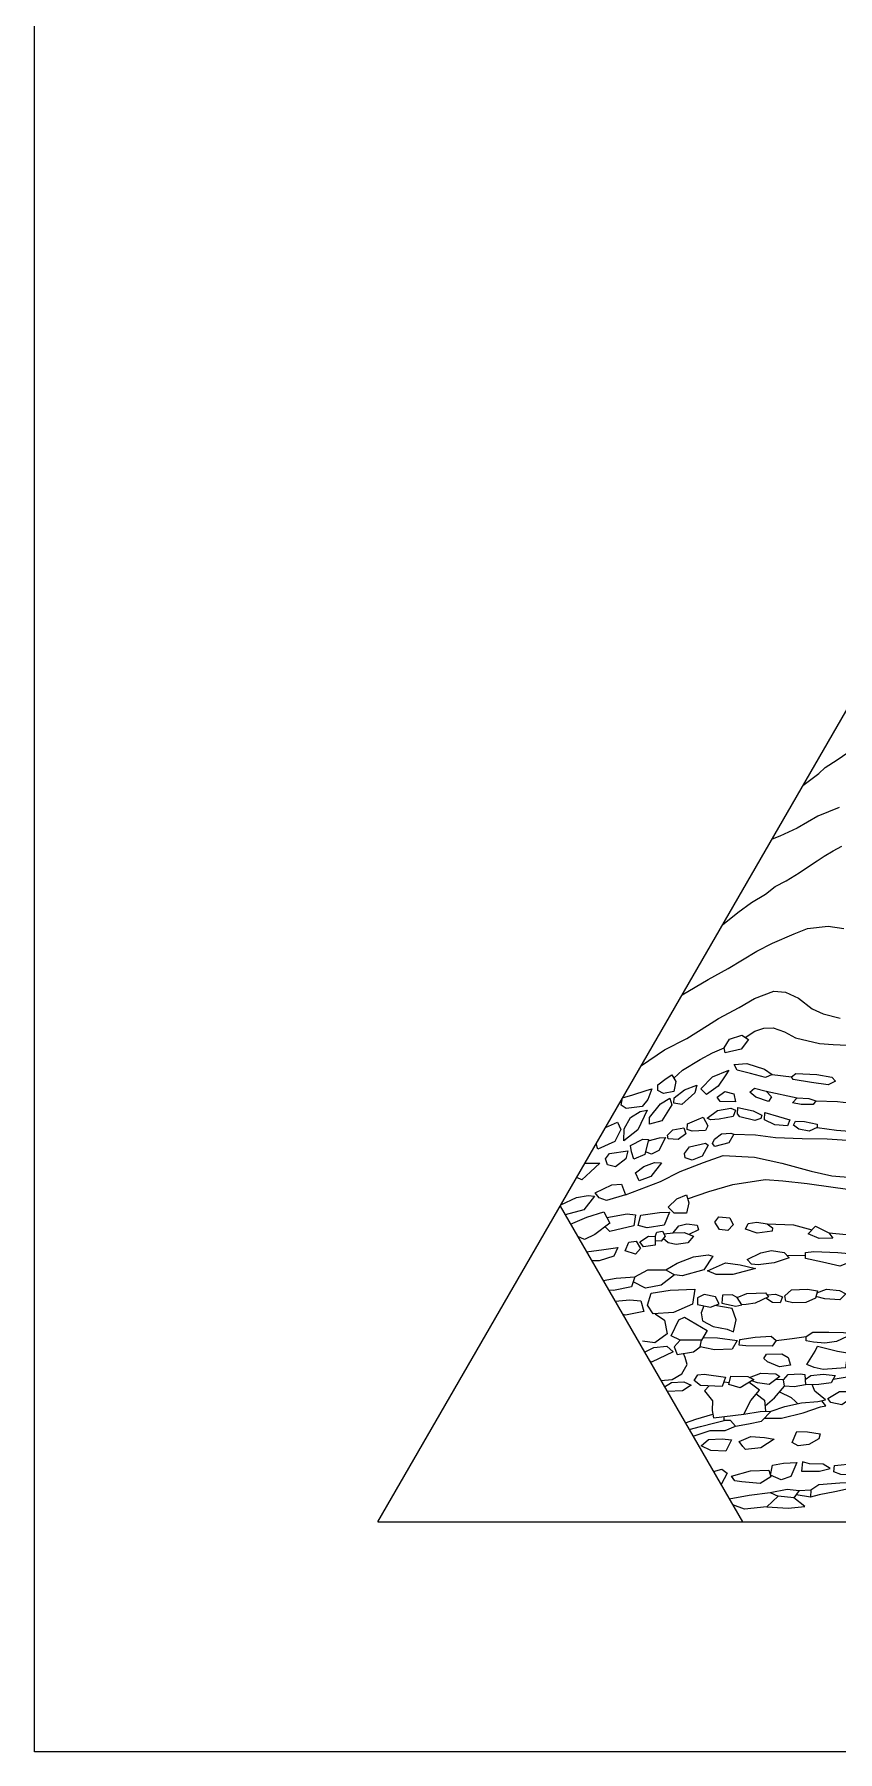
# Model space of a CAD drawing. Header units: millimetres. Extents: x 39 to 1913, y -1214 to 273.
# Drawn here: x 863.8 to 940.9, y -333.5 to -168.6 of the extents above; entities that cross this region are included whole.
import ezdxf

# ---------------------------------------------------------------- set-up
doc = ezdxf.new("R2010")
doc.units = ezdxf.units.MM
picture_1 = doc.add_image_def('image6.jpeg', size_in_pixel=(4032, 3024))

msp = doc.modelspace()

# ---------------------------------------------------------------- linework, layer by layer
at = {"color": 7, "true_color": 0xd6f5ff}
for points in [[(896.76, -311.43), (1011.76, -112.25)], [(937.56, -240.76), (939.1, -239.6), (939.69, -239.01), (940.83, -238.27), (941.88, -237.59)], [(941.02, -242.87), (938.99, -243.69), (937, -244.85), (935.34, -245.61), (934.6, -245.9)], [(929.84, -254.13), (931.3, -252.95), (932.62, -251.98), (933.97, -251.17), (934.89, -250.44), (935.94, -249.89), (937.21, -249.14), (938.09, -248.52), (938.94, -247.98), (939.6, -247.53), (940.46, -247.03), (941.28, -246.56)], [(925.96, -260.85), (928.47, -259.36), (930.39, -258.33), (933.12, -256.64), (934.65, -255.87), (936.72, -254.99), (937.99, -254.46), (939.98, -254.26), (941.48, -254.46)], [(922.05, -267.62), (924.26, -266.12), (926.4, -265.04), (928.41, -263.78), (929.44, -263.13), (931.43, -262.07), (932.91, -261.21), (934.75, -260.48), (935.88, -260.58), (937.12, -261.16), (938.43, -262.19), (939.51, -262.67), (941.12, -263.1)], [(930, -265.93), (930.52, -265.11), (931.7, -264.73), (932.33, -265.13), (931.63, -266.06), (930.08, -266.42), (930, -265.93)], [(932.01, -264.93), (932.95, -264.32), (933.79, -264.04), (934.71, -264.02), (935.78, -264.4), (936.85, -264.96), (939.14, -265.52), (940.45, -265.62), (942.49, -265.7)], [(925.16, -268.84), (926.01, -268.09), (927.7, -267.05), (928.87, -266.41), (930, -265.93)], [(923.64, -269.5), (924.44, -268.87), (924.96, -268.54), (925.35, -269.15), (925.15, -270.13), (924.18, -270.33), (923.64, -270.02), (923.64, -269.5)], [(927.77, -269.87), (928.87, -268.71), (930.43, -268.09), (930.09, -268.63), (929.41, -269.62), (928.31, -270.41), (927.77, -269.87)], [(930.95, -267.54), (932.17, -267.45), (933.87, -267.99), (934.61, -268.49), (933.98, -268.79), (932.54, -268.4), (931.25, -268.07), (930.95, -267.54)], [(934.61, -268.49), (936.45, -268.72)], [(936.88, -268.41), (938.9, -268.48), (940.34, -268.75), (940.67, -269.13), (939.97, -269.5), (938.39, -269.26), (936.62, -268.98), (936.45, -268.72), (936.88, -268.41)], [(920.25, -270.74), (921.24, -270.45), (922.52, -270.02), (923.06, -269.86), (922.68, -270.89), (922.14, -271.55), (920.6, -271.77), (920.11, -271.43), (920.25, -270.74)], [(925.19, -270.74), (926.19, -269.98), (927.38, -269.51), (927.17, -270.26), (925.94, -271.37), (925.18, -271.25), (925.19, -270.74)], [(929.31, -270.68), (930.05, -270.13), (930.94, -270.34), (931.07, -271.12), (929.62, -271.1), (929.31, -270.68)], [(932.92, -269.79), (934.03, -270.09), (934.55, -270.65), (934.25, -271.08), (933.05, -270.66), (932.47, -270.2), (932.92, -269.79)], [(934.03, -270.09), (936.99, -270.73)], [(920.4, -273.7), (920.99, -272.63), (921.92, -272.03), (922.62, -271.93), (921.71, -273.79), (920.37, -274.86), (920.4, -273.7)], [(922.84, -272.63), (923.88, -271.31), (924.78, -270.77), (924.96, -271.41), (924, -272.93), (922.82, -273.26), (922.84, -272.63)], [(928.37, -272.68), (929.35, -271.94), (930.64, -271.73), (931.1, -271.92), (930.87, -272.51), (929.52, -272.77), (928.67, -272.83), (928.37, -272.68)], [(931.3, -271.65), (932.79, -271.97), (933.62, -272.41), (933.51, -272.71), (932.94, -272.91), (931.5, -272.56), (931.27, -272.26), (931.3, -271.65)], [(936.99, -270.73), (938.11, -270.81), (938.81, -271.01), (938.55, -271.37), (937.4, -271.38), (936.55, -271.2), (936.99, -270.73)], [(938.81, -271.01), (940.88, -271.08), (942.5, -271.29), (943.68, -271.26)], [(918.61, -273.59), (919.77, -273.07), (920.08, -273.77), (919.51, -274.94), (917.88, -275.65), (917.7, -275.16)], [(924.57, -274.31), (925.07, -273.82), (926.13, -273.62), (926.32, -274.2), (925.57, -274.72), (924.61, -274.68), (924.57, -274.31)], [(926.46, -273.78), (926.47, -273.23), (927.37, -272.85), (927.99, -272.59), (928.44, -273.42), (928.22, -273.86), (926.93, -273.92), (926.46, -273.78)], [(933.89, -272.13), (935.21, -272.51), (936.31, -272.83), (936.09, -273.43), (934.86, -273.32), (933.88, -272.86), (933.89, -272.13)], [(936.86, -272.96), (937.72, -273.02), (938.93, -273.25), (938.94, -273.57), (938.17, -273.92), (937.15, -273.74), (936.66, -273.36), (936.86, -272.96)], [(938.94, -273.57), (940.79, -273.85), (943.68, -274.06), (946.96, -274.18), (949.95, -274.11), (952.42, -273.92), (954.24, -273.46)], [(921.01, -275.31), (922.18, -274.7), (922.74, -274.73), (922.37, -276.17), (921.34, -276.61), (921.11, -275.91), (921.01, -275.31)], [(922.7, -274.86), (923.78, -274.56), (924.36, -274.55), (923.71, -275.8), (923.03, -276.13), (922.43, -275.93)], [(926.18, -276.09), (926.66, -275.45), (928.21, -275.08), (928.47, -275.27), (927.88, -276.34), (926.94, -276.73), (926.25, -276.48), (926.18, -276.09)], [(929.08, -274.69), (929.75, -274.18), (930.64, -274.12), (930.92, -274.23), (930.46, -275.04), (929.1, -275.4), (928.89, -275.13), (929.08, -274.69)], [(930.92, -274.23), (932.99, -274.28), (934.93, -274.55), (937.5, -274.63), (939.87, -274.67), (944.17, -274.97), (946.08, -275.13), (948.59, -275.5), (950.72, -275.93), (952.87, -276.16), (954.47, -276.25)], [(916.63, -277.02), (918.06, -276.99), (917.17, -277.84), (916.33, -278.59), (915.84, -278.38)], [(918.8, -277.16), (918.61, -276.58), (918.98, -276.08), (920.75, -275.82), (920.56, -276.59), (919.58, -277.35), (918.8, -277.16)], [(920.51, -280.03), (923.88, -278.76), (925.77, -277.79), (928.01, -276.94), (929.9, -276.27), (932.91, -276.42), (935.52, -277), (938.34, -277.76), (940.32, -278.22), (943.85, -278.52), (946.6, -278.81), (949.83, -279.05), (953.18, -279.12)], [(921.5, -277.94), (922.27, -277.34), (923.3, -276.94), (923.97, -276.98), (922.96, -278.28), (921.84, -278.71), (921.5, -277.94)], [(926.49, -280.42), (928.54, -279.71), (930.83, -279.06), (933.94, -278.58), (935.64, -278.71), (937.95, -278.96), (940.47, -279.3), (943, -279.65)], [(914.32, -281.02), (915.83, -280.31), (916.93, -280.11), (917.56, -280.18), (916.52, -281.48), (914.75, -281.97)], [(917.61, -279.84), (919.23, -279.08), (920.15, -279.03), (920.51, -280.03), (918.69, -280.59), (918, -280.34), (917.61, -279.84)], [(924.61, -281.22), (925.45, -280.43), (926.39, -280.03), (926.59, -280.81), (926.38, -281.8), (925.19, -281.8), (924.61, -281.22)], [(914.26, -281.12), (931.76, -311.43)], [(915.26, -282.85), (916.8, -282.18), (918.46, -281.68), (919.01, -282.77), (917.58, -283.85), (916.58, -284.34)], [(918.73, -282.22), (920.67, -281.87), (921.47, -281.98), (921.34, -283.01), (919.03, -283.57), (918.56, -283.11)], [(922, -282.01), (923.8, -281.75), (924.74, -281.72), (924.24, -282.97), (922.59, -283.22), (921.74, -282.99), (922, -282.01)], [(923.36, -284.06), (923.52, -283.62), (924.08, -283.54), (924.33, -284.02), (923.96, -284.48), (923.37, -284.46)], [(925.1, -283.69), (925.64, -283.01), (926.41, -282.82), (927.42, -282.97), (927.53, -283.4), (926.59, -283.85)], [(929.56, -283.38), (929.09, -282.68), (929.5, -282.16), (930.54, -282.25), (930.86, -282.91), (930.35, -283.48), (929.56, -283.38)], [(933.13, -282.68), (934.13, -282.84), (934.64, -283.22), (934.6, -283.52), (933.15, -283.72), (932.04, -283.33), (932.29, -282.8), (933.13, -282.68)], [(934.13, -282.84), (936.64, -282.93), (938.41, -283.42)], [(938.75, -283.05), (940.03, -283.71), (940.44, -284.22), (939.11, -284.24), (938.07, -283.8), (938.75, -283.05)], [(916.58, -284.34), (915.94, -284.04)], [(916.79, -285.51), (918.46, -285.31), (919.79, -285.1), (919.4, -285.93), (918, -286.39), (917.3, -286.39)], [(920.49, -285.42), (920.84, -284.59), (921.56, -284.51), (921.96, -285.2), (921.49, -285.74), (920.49, -285.42)], [(921.89, -284.56), (922.74, -284.03), (923.36, -284.06), (923.38, -284.87), (922.25, -285.05), (921.89, -284.56)], [(924.21, -283.78), (925.1, -283.69), (926.15, -283.67), (927.04, -284.03), (926.5, -284.67), (925.39, -284.8), (924.61, -284.66), (924.15, -284.25)], [(940.03, -283.71), (943.44, -284.03)], [(924.4, -287.24), (925.48, -286.61), (927.05, -285.99), (928.47, -285.82), (928.91, -285.95), (928.06, -287.25), (925.98, -287.82), (925.23, -287.72)], [(928.41, -287.33), (930.11, -286.58), (931.54, -286.78), (933, -287.11), (930.84, -287.71), (929.23, -287.68), (928.41, -287.33)], [(932.2, -286.24), (933.51, -285.6), (934.55, -285.4), (935.75, -285.57), (936.25, -286.1), (934.79, -286.56), (933.27, -286.77), (932.62, -286.71), (932.2, -286.24)], [(936, -285.83), (937.82, -285.87)], [(938.61, -285.49), (940.91, -285.57), (942.63, -285.74), (942.14, -286.48), (941.11, -286.9), (939.45, -286.51), (937.82, -286.15), (937.82, -285.59), (938.61, -285.49)], [(918.39, -288.28), (919.64, -288.04), (921.42, -287.93), (921.09, -288.89), (919.37, -289.22), (918.93, -289.2)], [(921.42, -287.93), (922.67, -287.25), (924.4, -287.24), (925.23, -287.72), (923.96, -288.71), (922.46, -289), (921.26, -288.41)], [(919.54, -290.27), (920.94, -290.14), (921.99, -290.21), (922.27, -291.24), (920.53, -291.61), (920.27, -291.54)], [(922.63, -290.65), (922.99, -289.49), (924.8, -289.2), (927.19, -289.11), (926.95, -290.54), (925.13, -291.33), (923.17, -291.47), (922.63, -290.65)], [(927.44, -290.57), (928.69, -290.82), (929.52, -290.5), (929.16, -289.85), (928.08, -289.61), (927.44, -289.93), (927.44, -290.57)], [(929.83, -289.68), (929.76, -290.45), (931.11, -290.74), (931.7, -290.61), (931.26, -289.89), (930.76, -289.64), (929.83, -289.68)], [(931.26, -289.89), (932.18, -289.53), (933.97, -289.45), (934.25, -289.83), (932.98, -290.45), (932.11, -290.56), (931.7, -290.61)], [(934.11, -289.64), (934.92, -289.58), (935.59, -289.84), (935.36, -290.43), (934.64, -290.39), (933.99, -289.96)], [(935.83, -289.74), (936.47, -289.17), (938, -289.11), (938.95, -289.25), (938.76, -289.98), (937.83, -290.38), (936.58, -290.4), (935.93, -290.25), (935.83, -289.74)], [(938.89, -289.46), (939.83, -289.11), (941.06, -289.24), (941.69, -289.56), (941.1, -290.13), (939.67, -290.04), (938.8, -289.81)], [(923.38, -291.46), (924.27, -292.08), (924.52, -293.39), (923.35, -294.26), (922.16, -294.08)], [(924.91, -293.58), (925.66, -292.04), (926.19, -291.79), (928.37, -293.06), (927.83, -294), (925.77, -293.99), (924.91, -293.58)], [(928.06, -290.7), (927.79, -291.39), (927.91, -292.15), (928.94, -292.7), (930.29, -292.93), (930.9, -293.2), (931.16, -292.06), (930.76, -290.97), (929.11, -290.66)], [(937.87, -293.66), (938.52, -293.22), (940.06, -293.22), (941.44, -293.26), (942.34, -293.38), (940.78, -294.14), (939.65, -294.3), (938.56, -294.19), (937.87, -294.05), (937.87, -293.66)], [(922.35, -295.14), (923.23, -294.71), (924.48, -294.58), (925.09, -295.13), (923.02, -296.1), (922.84, -295.99)], [(925.77, -293.99), (925.2, -294.64), (925.47, -295.36), (927.06, -295.13), (927.69, -294.64), (927.83, -294)], [(927.98, -293.73), (929.37, -293.78), (931.24, -294.03), (930.77, -294.85), (929.08, -294.92), (928.13, -294.72), (927.69, -294.64)], [(931.51, -293.94), (932.98, -293.7), (934.5, -293.62), (934.99, -294.02), (934.62, -294.59), (932.09, -294.55), (931.45, -294.47), (931.51, -293.94)], [(934.99, -294.02), (936.53, -293.84), (937.87, -293.66)], [(937.94, -296.34), (938.72, -295.05), (938.95, -294.59), (940.88, -295.07), (941.84, -295.23), (941.65, -296.67), (939.5, -296.81), (938.65, -296.62), (937.94, -296.34)], [(923.92, -297.86), (925, -297.78), (925.93, -297.22), (926.46, -296.34), (926.25, -295.67), (926.09, -295.27)], [(934.06, -295.33), (935.54, -295.32), (936.15, -295.65), (936.36, -296.39), (935.3, -296.55), (934.16, -296.09), (933.81, -295.75), (934.06, -295.33)], [(924.28, -298.48), (924.95, -298.07)], [(924.95, -298.07), (926.11, -297.99), (926.82, -298.33), (926.01, -298.86), (924.55, -298.94)], [(928.08, -297.25), (930.13, -297.54), (929.81, -298.44), (927.73, -298.35), (927.11, -297.88), (927.48, -297.34), (928.08, -297.25)], [(928.55, -298.39), (928.11, -298.86), (928.89, -299.82), (928.83, -300.76), (928.97, -301.44), (931.9, -301.09), (932.56, -299.78), (933.38, -298.79), (932.88, -298.4), (932.39, -298.07)], [(929.97, -297.99), (930.51, -298.05)], [(930.65, -297.46), (932.28, -297.5), (932.85, -297.78), (931.54, -298.59), (930.45, -298.27), (930.65, -297.46)], [(932.44, -297.58), (933.53, -297.18), (934.97, -297.22), (935.33, -297.5), (934.32, -298.27), (933.19, -298.09), (932.66, -297.9)], [(933.92, -300.29), (934.84, -299.54), (935.8, -298.4), (935.68, -297.8), (934.99, -297.76)], [(934.5, -300.83), (935.82, -300.37), (937.41, -300), (938.99, -299.89), (939.74, -299.74), (938.71, -298.91), (938.46, -298.27)], [(935.68, -297.8), (936.14, -297.29), (937.3, -297.24), (937.73, -297.29), (937.82, -298.29), (936.73, -298.49), (935.8, -298.4)], [(937.77, -297.79), (938.32, -297.39), (939.49, -297.27), (940.65, -297.38), (940.27, -298.08), (939.1, -298.26), (937.82, -298.29)], [(940.46, -297.73), (943.17, -297.3), (945.94, -297.35)], [(933.08, -299.15), (933.86, -299.75), (933.97, -300.83)], [(933.87, -301.49), (935.5, -301.48), (937.58, -300.99), (939.24, -300.39), (939.77, -300.3), (939.37, -299.81)], [(935.32, -298.97), (936.42, -299.51), (936.85, -299.9), (937.05, -300.09)], [(939.95, -299.61), (941.08, -298.94), (942.17, -298.93), (942.41, -299.42), (941.29, -300.21), (940.25, -299.99), (939.95, -299.61)], [(926.27, -301.93), (927.28, -301.57), (928.9, -301.1)], [(926.63, -302.56), (927.71, -302.29), (929.1, -301.94), (929.99, -301.71), (930, -301.32)], [(927.01, -303.21), (928.65, -302.68), (930.1, -302.66), (931.09, -302.24), (930.62, -301.72), (929.99, -301.71)], [(931.09, -302.24), (932.34, -302.04), (933.59, -301.78), (934.5, -300.83)], [(931.9, -301.09), (933.44, -300.84), (934.5, -300.83)], [(931.44, -303.74), (932.56, -303.26), (933.86, -303.33), (934.81, -303.5), (933.52, -304.34), (932.04, -304.51), (931.78, -304.21), (931.44, -303.74)], [(936.52, -303.81), (936.98, -302.77), (938.01, -302.79), (939.22, -302.98), (939.09, -303.47), (938.11, -304.03), (937.1, -304.13), (936.52, -303.81)], [(927.79, -304.14), (928.49, -303.54), (929.82, -303.46), (930.71, -303.56), (930.17, -304.66), (928.73, -304.59), (927.79, -304.14)], [(928.98, -306.62), (929.78, -306.4), (930.3, -306.76), (929.7, -307.87)], [(930.69, -307.06), (932.52, -306.54), (934.3, -306.47), (934.47, -307.13), (933.46, -307.76), (931.7, -307.59), (931.03, -307.52), (930.69, -307.06)], [(934.43, -306.96), (934.65, -305.99), (935.68, -305.81), (936.97, -305.74), (936.39, -307.08), (935.48, -307.41), (934.43, -306.96)], [(937.53, -305.67), (937.42, -306.58), (939.15, -306.57), (940.16, -306.31), (939.51, -305.91), (938.19, -305.86), (937.53, -305.67)], [(940.58, -306.03), (942.49, -305.84), (943.64, -305.93), (942.66, -306.94), (941.2, -306.89), (940.54, -306.64), (940.58, -306.03)], [(934.4, -308.61), (936.04, -308.29), (937.21, -308.42), (936.7, -309.13), (935.17, -308.98)], [(938.32, -308.38), (939.1, -307.86), (941.1, -307.69), (942.4, -307.62), (942.79, -308.07), (940.62, -308.57), (939.13, -308.84), (938.27, -309.06)], [(930.48, -309.22), (932.4, -308.87), (934.4, -308.61), (935.17, -308.98), (934.1, -310), (931.96, -310.24), (930.83, -309.82)], [(934.1, -310), (936.13, -310.14), (937.73, -309.96), (936.7, -309.13)], [(937.21, -308.42), (938.32, -308.38), (938.27, -309.06), (936.9, -308.85)], [(896.76, -311.43), (1126.76, -311.43)]]:
    msp.add_lwpolyline(points, dxfattribs=at)

# ---------------------------------------------------------------- pictures from other files: only their frames are drawn
at = {"color": 252}
image = msp.add_image(picture_1, insert=(863.78, -333.51), size_in_units=(341.38, 256.03), dxfattribs=at)
image.dxf.flags = 7

doc.saveas('drawing.dxf')
